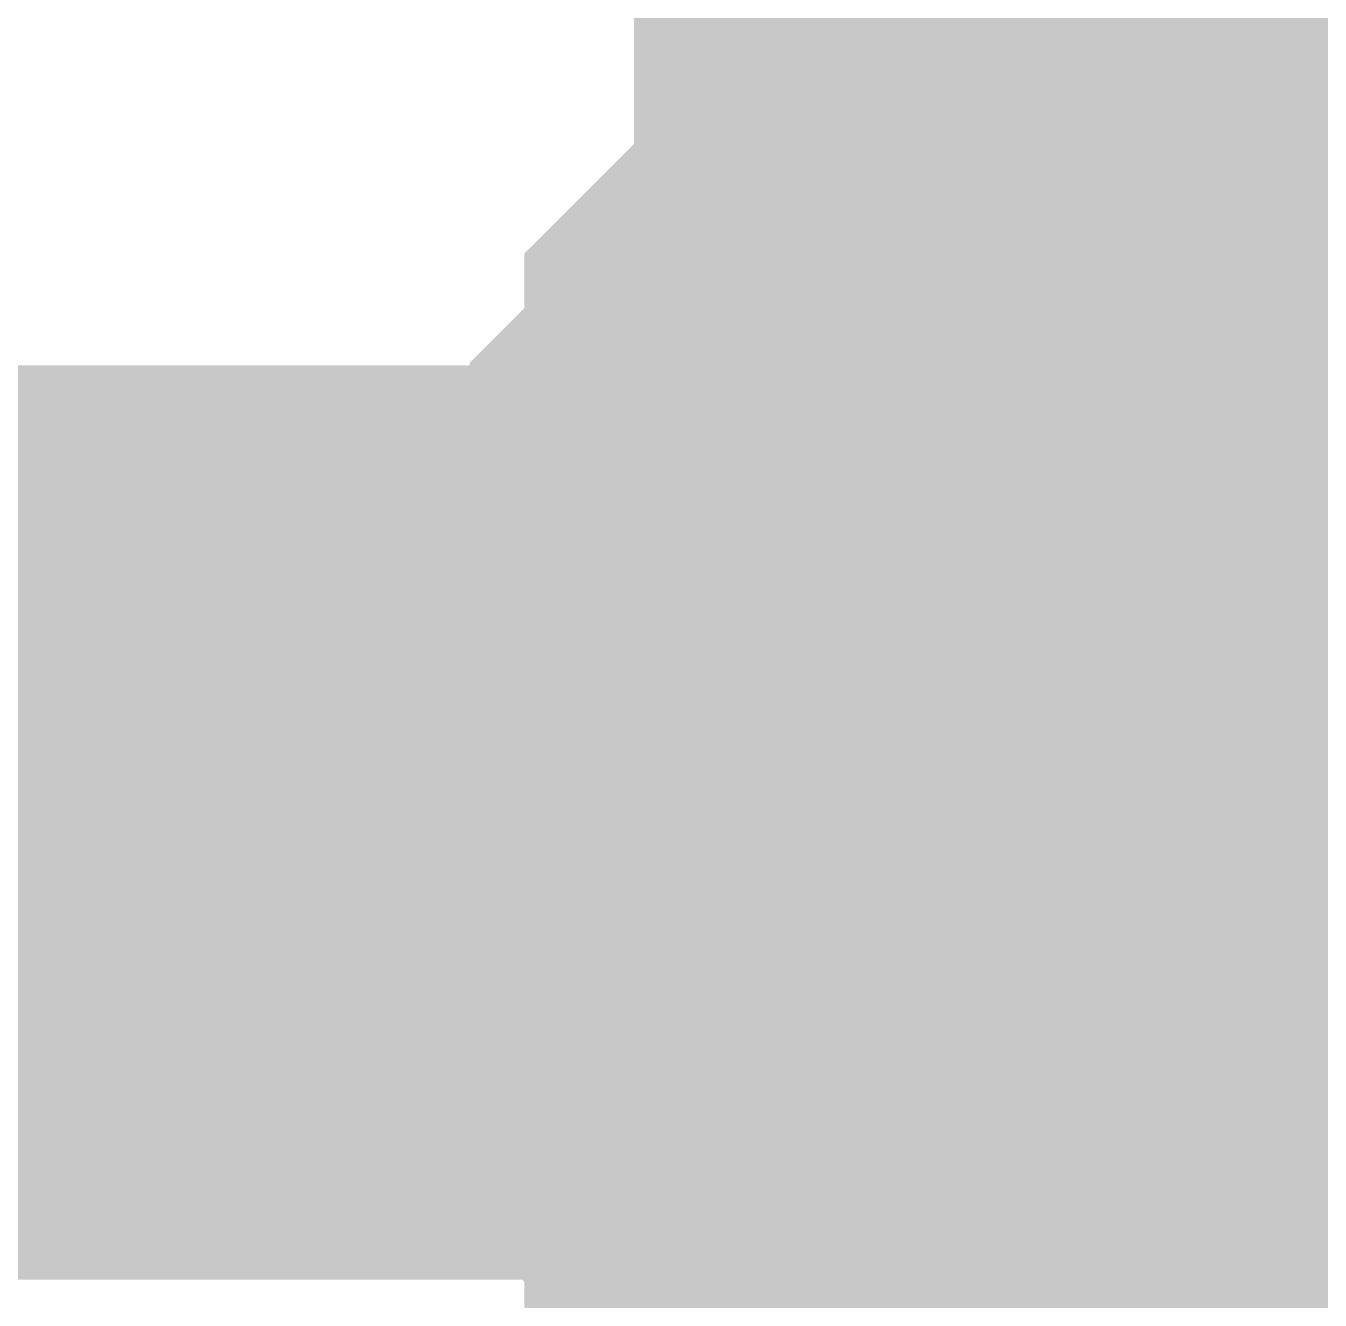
# Model space of a CAD drawing. Header units: inches. Extents: x 0 to 841, y 0 to 594.
# Drawn here: x 786.274 to 787.334, y 257.081 to 258.125 of the extents above; entities that cross this region are included whole.
import ezdxf

# ---------------------------------------------------------------- set-up
doc = ezdxf.new("R2010")
doc.units = ezdxf.units.IN
doc.layers.add('Sheet', color=255, linetype='Continuous')

msp = doc.modelspace()

# ---------------------------------------------------------------- linework, layer by layer
at = {"layer": 'Sheet'}
for points in [[(787.5055, 262.9968, 0.7493, 0.7493, 0), (787.5055, 257.4719, 0.7493, 0.7493, 0)], [(786.7419, 257.4719, 0.2997, 0.2997, 0), (786.7419, 257.5168, 0.2997, 0.2997, 0), (786.7419, 257.5617, 0.2997, 0.2997, 0), (786.7419, 257.6066, 0.2997, 0.2997, 0), (786.7419, 257.6515, 0.2997, 0.2997, 0), (786.7419, 257.6515, 0.2997, 0.2997, 0), (786.7869, 257.6965, 0.2997, 0.2997, 0), (786.7869, 257.7414, 0.2997, 0.2997, 0), (786.7869, 257.7863, 0.2997, 0.2997, 0), (786.8318, 257.8312, 0.2997, 0.2997, 0), (786.8318, 257.8312, 0.2997, 0.2997, 0), (786.8318, 257.8761, 0.2997, 0.2997, 0), (786.8767, 257.9211, 0.2997, 0.2997, 0), (786.8767, 257.9211, 0.2997, 0.2997, 0), (786.9216, 257.966, 0.2997, 0.2997, 0), (786.9216, 258.0109, 0.2997, 0.2997, 0), (786.9665, 258.0109, 0.2997, 0.2997, 0), (786.9665, 258.0558, 0.2997, 0.2997, 0), (787.0114, 258.0558, 0.2997, 0.2997, 0), (787.0563, 258.1007, 0.2997, 0.2997, 0), (787.0563, 258.1007, 0.2997, 0.2997, 0), (787.1013, 258.1456, 0.2997, 0.2997, 0), (787.1462, 258.1456, 0.2997, 0.2997, 0), (787.1462, 258.1456, 0.2997, 0.2997, 0), (787.1911, 258.1906, 0.2997, 0.2997, 0), (787.236, 258.1906, 0.2997, 0.2997, 0), (787.2809, 258.1906, 0.2997, 0.2997, 0), (787.3258, 258.2355, 0.2997, 0.2997, 0), (787.3258, 258.2355, 0.2997, 0.2997, 0), (787.3708, 258.2355, 0.2997, 0.2997, 0), (787.4157, 258.2355, 0.2997, 0.2997, 0), (787.4606, 258.2355, 0.2997, 0.2997, 0), (787.5055, 258.2355, 0.2997, 0.2997, 0)], [(786.7419, 257.4719, 0.2997, 0.2997, 0), (786.7419, 257.5168, 0.2997, 0.2997, 0), (786.7419, 257.5617, 0.2997, 0.2997, 0), (786.7419, 257.6066, 0.2997, 0.2997, 0), (786.7419, 257.6515, 0.2997, 0.2997, 0), (786.7419, 257.6515, 0.2997, 0.2997, 0), (786.7869, 257.6965, 0.2997, 0.2997, 0), (786.7869, 257.7414, 0.2997, 0.2997, 0), (786.7869, 257.7863, 0.2997, 0.2997, 0), (786.8318, 257.8312, 0.2997, 0.2997, 0), (786.8318, 257.8312, 0.2997, 0.2997, 0), (786.8318, 257.8761, 0.2997, 0.2997, 0), (786.8767, 257.9211, 0.2997, 0.2997, 0), (786.8767, 257.9211, 0.2997, 0.2997, 0), (786.9216, 257.966, 0.2997, 0.2997, 0), (786.9216, 258.0109, 0.2997, 0.2997, 0), (786.9665, 258.0109, 0.2997, 0.2997, 0), (786.9665, 258.0558, 0.2997, 0.2997, 0), (787.0114, 258.0558, 0.2997, 0.2997, 0), (787.0563, 258.1007, 0.2997, 0.2997, 0), (787.0563, 258.1007, 0.2997, 0.2997, 0), (787.1013, 258.1456, 0.2997, 0.2997, 0), (787.1462, 258.1456, 0.2997, 0.2997, 0), (787.1462, 258.1456, 0.2997, 0.2997, 0), (787.1911, 258.1906, 0.2997, 0.2997, 0), (787.236, 258.1906, 0.2997, 0.2997, 0), (787.2809, 258.1906, 0.2997, 0.2997, 0), (787.3258, 258.2355, 0.2997, 0.2997, 0), (787.3258, 258.2355, 0.2997, 0.2997, 0), (787.3708, 258.2355, 0.2997, 0.2997, 0), (787.4157, 258.2355, 0.2997, 0.2997, 0), (787.4606, 258.2355, 0.2997, 0.2997, 0), (787.5055, 258.2355, 0.2997, 0.2997, 0)], [(786.7419, 257.4719, 0.2997, 0.2997, 0), (786.7419, 257.5168, 0.2997, 0.2997, 0), (786.7419, 257.5617, 0.2997, 0.2997, 0), (786.7419, 257.6066, 0.2997, 0.2997, 0), (786.7419, 257.6515, 0.2997, 0.2997, 0), (786.7419, 257.6515, 0.2997, 0.2997, 0), (786.7869, 257.6965, 0.2997, 0.2997, 0), (786.7869, 257.7414, 0.2997, 0.2997, 0), (786.7869, 257.7863, 0.2997, 0.2997, 0), (786.8318, 257.8312, 0.2997, 0.2997, 0), (786.8318, 257.8312, 0.2997, 0.2997, 0), (786.8318, 257.8761, 0.2997, 0.2997, 0), (786.8767, 257.9211, 0.2997, 0.2997, 0), (786.8767, 257.9211, 0.2997, 0.2997, 0), (786.9216, 257.966, 0.2997, 0.2997, 0), (786.9216, 258.0109, 0.2997, 0.2997, 0), (786.9665, 258.0109, 0.2997, 0.2997, 0), (786.9665, 258.0558, 0.2997, 0.2997, 0), (787.0114, 258.0558, 0.2997, 0.2997, 0), (787.0563, 258.1007, 0.2997, 0.2997, 0), (787.0563, 258.1007, 0.2997, 0.2997, 0), (787.1013, 258.1456, 0.2997, 0.2997, 0), (787.1462, 258.1456, 0.2997, 0.2997, 0), (787.1462, 258.1456, 0.2997, 0.2997, 0), (787.1911, 258.1906, 0.2997, 0.2997, 0), (787.236, 258.1906, 0.2997, 0.2997, 0), (787.2809, 258.1906, 0.2997, 0.2997, 0), (787.3258, 258.2355, 0.2997, 0.2997, 0), (787.3258, 258.2355, 0.2997, 0.2997, 0), (787.3708, 258.2355, 0.2997, 0.2997, 0), (787.4157, 258.2355, 0.2997, 0.2997, 0), (787.4606, 258.2355, 0.2997, 0.2997, 0), (787.5055, 258.2355, 0.2997, 0.2997, 0)], [(786.7419, 257.4719, 0.2997, 0.2997, 0), (786.7419, 257.5168, 0.2997, 0.2997, 0), (786.7419, 257.5617, 0.2997, 0.2997, 0), (786.7419, 257.6066, 0.2997, 0.2997, 0), (786.7419, 257.6515, 0.2997, 0.2997, 0), (786.7419, 257.6515, 0.2997, 0.2997, 0), (786.7869, 257.6965, 0.2997, 0.2997, 0), (786.7869, 257.7414, 0.2997, 0.2997, 0), (786.7869, 257.7863, 0.2997, 0.2997, 0), (786.8318, 257.8312, 0.2997, 0.2997, 0), (786.8318, 257.8312, 0.2997, 0.2997, 0), (786.8318, 257.8761, 0.2997, 0.2997, 0), (786.8767, 257.9211, 0.2997, 0.2997, 0), (786.8767, 257.9211, 0.2997, 0.2997, 0), (786.9216, 257.966, 0.2997, 0.2997, 0), (786.9216, 258.0109, 0.2997, 0.2997, 0), (786.9665, 258.0109, 0.2997, 0.2997, 0), (786.9665, 258.0558, 0.2997, 0.2997, 0), (787.0114, 258.0558, 0.2997, 0.2997, 0), (787.0563, 258.1007, 0.2997, 0.2997, 0), (787.0563, 258.1007, 0.2997, 0.2997, 0), (787.1013, 258.1456, 0.2997, 0.2997, 0), (787.1462, 258.1456, 0.2997, 0.2997, 0), (787.1462, 258.1456, 0.2997, 0.2997, 0), (787.1911, 258.1906, 0.2997, 0.2997, 0), (787.236, 258.1906, 0.2997, 0.2997, 0), (787.2809, 258.1906, 0.2997, 0.2997, 0), (787.3258, 258.2355, 0.2997, 0.2997, 0), (787.3258, 258.2355, 0.2997, 0.2997, 0), (787.3708, 258.2355, 0.2997, 0.2997, 0), (787.4157, 258.2355, 0.2997, 0.2997, 0), (787.4606, 258.2355, 0.2997, 0.2997, 0), (787.5055, 258.2355, 0.2997, 0.2997, 0)], [(786.7419, 257.4719, 0.2997, 0.2997, 0), (786.7419, 257.5168, 0.2997, 0.2997, 0), (786.7419, 257.5617, 0.2997, 0.2997, 0), (786.7419, 257.6066, 0.2997, 0.2997, 0), (786.7419, 257.6515, 0.2997, 0.2997, 0), (786.7419, 257.6515, 0.2997, 0.2997, 0), (786.7869, 257.6965, 0.2997, 0.2997, 0), (786.7869, 257.7414, 0.2997, 0.2997, 0), (786.7869, 257.7863, 0.2997, 0.2997, 0), (786.8318, 257.8312, 0.2997, 0.2997, 0), (786.8318, 257.8312, 0.2997, 0.2997, 0), (786.8318, 257.8761, 0.2997, 0.2997, 0), (786.8767, 257.9211, 0.2997, 0.2997, 0), (786.8767, 257.9211, 0.2997, 0.2997, 0), (786.9216, 257.966, 0.2997, 0.2997, 0), (786.9216, 258.0109, 0.2997, 0.2997, 0), (786.9665, 258.0109, 0.2997, 0.2997, 0), (786.9665, 258.0558, 0.2997, 0.2997, 0), (787.0114, 258.0558, 0.2997, 0.2997, 0), (787.0563, 258.1007, 0.2997, 0.2997, 0), (787.0563, 258.1007, 0.2997, 0.2997, 0), (787.1013, 258.1456, 0.2997, 0.2997, 0), (787.1462, 258.1456, 0.2997, 0.2997, 0), (787.1462, 258.1456, 0.2997, 0.2997, 0), (787.1911, 258.1906, 0.2997, 0.2997, 0), (787.236, 258.1906, 0.2997, 0.2997, 0), (787.2809, 258.1906, 0.2997, 0.2997, 0), (787.3258, 258.2355, 0.2997, 0.2997, 0), (787.3258, 258.2355, 0.2997, 0.2997, 0), (787.3708, 258.2355, 0.2997, 0.2997, 0), (787.4157, 258.2355, 0.2997, 0.2997, 0), (787.4606, 258.2355, 0.2997, 0.2997, 0), (787.5055, 258.2355, 0.2997, 0.2997, 0)], [(786.7419, 257.4719, 0.2997, 0.2997, 0), (786.7419, 257.5168, 0.2997, 0.2997, 0), (786.7419, 257.5617, 0.2997, 0.2997, 0), (786.7419, 257.6066, 0.2997, 0.2997, 0), (786.7419, 257.6515, 0.2997, 0.2997, 0), (786.7419, 257.6515, 0.2997, 0.2997, 0), (786.7869, 257.6965, 0.2997, 0.2997, 0), (786.7869, 257.7414, 0.2997, 0.2997, 0), (786.7869, 257.7863, 0.2997, 0.2997, 0), (786.8318, 257.8312, 0.2997, 0.2997, 0), (786.8318, 257.8312, 0.2997, 0.2997, 0), (786.8318, 257.8761, 0.2997, 0.2997, 0), (786.8767, 257.9211, 0.2997, 0.2997, 0), (786.8767, 257.9211, 0.2997, 0.2997, 0), (786.9216, 257.966, 0.2997, 0.2997, 0), (786.9216, 258.0109, 0.2997, 0.2997, 0), (786.9665, 258.0109, 0.2997, 0.2997, 0), (786.9665, 258.0558, 0.2997, 0.2997, 0), (787.0114, 258.0558, 0.2997, 0.2997, 0), (787.0563, 258.1007, 0.2997, 0.2997, 0), (787.0563, 258.1007, 0.2997, 0.2997, 0), (787.1013, 258.1456, 0.2997, 0.2997, 0), (787.1462, 258.1456, 0.2997, 0.2997, 0), (787.1462, 258.1456, 0.2997, 0.2997, 0), (787.1911, 258.1906, 0.2997, 0.2997, 0), (787.236, 258.1906, 0.2997, 0.2997, 0), (787.2809, 258.1906, 0.2997, 0.2997, 0), (787.3258, 258.2355, 0.2997, 0.2997, 0), (787.3258, 258.2355, 0.2997, 0.2997, 0), (787.3708, 258.2355, 0.2997, 0.2997, 0), (787.4157, 258.2355, 0.2997, 0.2997, 0), (787.4606, 258.2355, 0.2997, 0.2997, 0), (787.5055, 258.2355, 0.2997, 0.2997, 0)], [(786.7419, 257.4719, 0.0991, 0.0991, 0), (786.7419, 257.5168, 0.0991, 0.0991, 0), (786.7419, 257.5617, 0.0991, 0.0991, 0), (786.7419, 257.6066, 0.0991, 0.0991, 0), (786.7419, 257.6515, 0.0991, 0.0991, 0), (786.7419, 257.6515, 0.0991, 0.0991, 0), (786.7869, 257.6965, 0.0991, 0.0991, 0), (786.7869, 257.7414, 0.0991, 0.0991, 0), (786.7869, 257.7863, 0.0991, 0.0991, 0), (786.8318, 257.8312, 0.0991, 0.0991, 0), (786.8318, 257.8312, 0.0991, 0.0991, 0), (786.8318, 257.8761, 0.0991, 0.0991, 0), (786.8767, 257.9211, 0.0991, 0.0991, 0), (786.8767, 257.9211, 0.0991, 0.0991, 0), (786.9216, 257.966, 0.0991, 0.0991, 0), (786.9216, 258.0109, 0.0991, 0.0991, 0), (786.9665, 258.0109, 0.0991, 0.0991, 0), (786.9665, 258.0558, 0.0991, 0.0991, 0), (787.0114, 258.0558, 0.0991, 0.0991, 0), (787.0563, 258.1007, 0.0991, 0.0991, 0), (787.0563, 258.1007, 0.0991, 0.0991, 0), (787.1013, 258.1456, 0.0991, 0.0991, 0), (787.1462, 258.1456, 0.0991, 0.0991, 0), (787.1462, 258.1456, 0.0991, 0.0991, 0), (787.1911, 258.1906, 0.0991, 0.0991, 0)], [(786.7419, 257.4719, 0.0991, 0.0991, 0), (786.7419, 257.5168, 0.0991, 0.0991, 0), (786.7419, 257.5617, 0.0991, 0.0991, 0), (786.7419, 257.6066, 0.0991, 0.0991, 0), (786.7419, 257.6515, 0.0991, 0.0991, 0), (786.7419, 257.6515, 0.0991, 0.0991, 0), (786.7869, 257.6965, 0.0991, 0.0991, 0), (786.7869, 257.7414, 0.0991, 0.0991, 0), (786.7869, 257.7863, 0.0991, 0.0991, 0), (786.8318, 257.8312, 0.0991, 0.0991, 0), (786.8318, 257.8312, 0.0991, 0.0991, 0), (786.8318, 257.8761, 0.0991, 0.0991, 0), (786.8767, 257.9211, 0.0991, 0.0991, 0), (786.8767, 257.9211, 0.0991, 0.0991, 0), (786.9216, 257.966, 0.0991, 0.0991, 0), (786.9216, 258.0109, 0.0991, 0.0991, 0), (786.9665, 258.0109, 0.0991, 0.0991, 0), (786.9665, 258.0558, 0.0991, 0.0991, 0), (787.0114, 258.0558, 0.0991, 0.0991, 0), (787.0563, 258.1007, 0.0991, 0.0991, 0), (787.0563, 258.1007, 0.0991, 0.0991, 0), (787.1013, 258.1456, 0.0991, 0.0991, 0), (787.1462, 258.1456, 0.0991, 0.0991, 0), (787.1462, 258.1456, 0.0991, 0.0991, 0), (787.1911, 258.1906, 0.0991, 0.0991, 0)], [(786.7419, 257.4719, 0.0991, 0.0991, 0), (786.7419, 257.5168, 0.0991, 0.0991, 0), (786.7419, 257.5617, 0.0991, 0.0991, 0), (786.7419, 257.6066, 0.0991, 0.0991, 0), (786.7419, 257.6515, 0.0991, 0.0991, 0), (786.7419, 257.6515, 0.0991, 0.0991, 0), (786.7869, 257.6965, 0.0991, 0.0991, 0), (786.7869, 257.7414, 0.0991, 0.0991, 0), (786.7869, 257.7863, 0.0991, 0.0991, 0), (786.8318, 257.8312, 0.0991, 0.0991, 0), (786.8318, 257.8312, 0.0991, 0.0991, 0), (786.8318, 257.8761, 0.0991, 0.0991, 0), (786.8767, 257.9211, 0.0991, 0.0991, 0), (786.8767, 257.9211, 0.0991, 0.0991, 0), (786.9216, 257.966, 0.0991, 0.0991, 0), (786.9216, 258.0109, 0.0991, 0.0991, 0), (786.9665, 258.0109, 0.0991, 0.0991, 0), (786.9665, 258.0558, 0.0991, 0.0991, 0), (787.0114, 258.0558, 0.0991, 0.0991, 0), (787.0563, 258.1007, 0.0991, 0.0991, 0), (787.0563, 258.1007, 0.0991, 0.0991, 0), (787.1013, 258.1456, 0.0991, 0.0991, 0), (787.1462, 258.1456, 0.0991, 0.0991, 0), (787.1462, 258.1456, 0.0991, 0.0991, 0), (787.1911, 258.1906, 0.0991, 0.0991, 0)], [(786.7419, 257.4719, 0.0991, 0.0991, 0), (786.7419, 257.5168, 0.0991, 0.0991, 0), (786.7419, 257.5617, 0.0991, 0.0991, 0), (786.7419, 257.6066, 0.0991, 0.0991, 0), (786.7419, 257.6515, 0.0991, 0.0991, 0), (786.7419, 257.6515, 0.0991, 0.0991, 0), (786.7869, 257.6965, 0.0991, 0.0991, 0), (786.7869, 257.7414, 0.0991, 0.0991, 0), (786.7869, 257.7863, 0.0991, 0.0991, 0), (786.8318, 257.8312, 0.0991, 0.0991, 0), (786.8318, 257.8312, 0.0991, 0.0991, 0), (786.8318, 257.8761, 0.0991, 0.0991, 0), (786.8767, 257.9211, 0.0991, 0.0991, 0), (786.8767, 257.9211, 0.0991, 0.0991, 0), (786.9216, 257.966, 0.0991, 0.0991, 0), (786.9216, 258.0109, 0.0991, 0.0991, 0), (786.9665, 258.0109, 0.0991, 0.0991, 0), (786.9665, 258.0558, 0.0991, 0.0991, 0), (787.0114, 258.0558, 0.0991, 0.0991, 0), (787.0563, 258.1007, 0.0991, 0.0991, 0), (787.0563, 258.1007, 0.0991, 0.0991, 0), (787.1013, 258.1456, 0.0991, 0.0991, 0), (787.1462, 258.1456, 0.0991, 0.0991, 0), (787.1462, 258.1456, 0.0991, 0.0991, 0), (787.1911, 258.1906, 0.0991, 0.0991, 0)], [(786.7419, 257.4719, 0.0991, 0.0991, 0), (786.7419, 257.5168, 0.0991, 0.0991, 0), (786.7419, 257.5617, 0.0991, 0.0991, 0), (786.7419, 257.6066, 0.0991, 0.0991, 0), (786.7419, 257.6515, 0.0991, 0.0991, 0), (786.7419, 257.6515, 0.0991, 0.0991, 0), (786.7869, 257.6965, 0.0991, 0.0991, 0), (786.7869, 257.7414, 0.0991, 0.0991, 0), (786.7869, 257.7863, 0.0991, 0.0991, 0), (786.8318, 257.8312, 0.0991, 0.0991, 0), (786.8318, 257.8312, 0.0991, 0.0991, 0), (786.8318, 257.8761, 0.0991, 0.0991, 0), (786.8767, 257.9211, 0.0991, 0.0991, 0), (786.8767, 257.9211, 0.0991, 0.0991, 0), (786.9216, 257.966, 0.0991, 0.0991, 0), (786.9216, 258.0109, 0.0991, 0.0991, 0), (786.9665, 258.0109, 0.0991, 0.0991, 0), (786.9665, 258.0558, 0.0991, 0.0991, 0), (787.0114, 258.0558, 0.0991, 0.0991, 0), (787.0563, 258.1007, 0.0991, 0.0991, 0), (787.0563, 258.1007, 0.0991, 0.0991, 0), (787.1013, 258.1456, 0.0991, 0.0991, 0), (787.1462, 258.1456, 0.0991, 0.0991, 0), (787.1462, 258.1456, 0.0991, 0.0991, 0), (787.1911, 258.1906, 0.0991, 0.0991, 0)], [(786.7419, 257.4719, 0.0991, 0.0991, 0), (786.7419, 257.5168, 0.0991, 0.0991, 0), (786.7419, 257.5617, 0.0991, 0.0991, 0), (786.7419, 257.6066, 0.0991, 0.0991, 0), (786.7419, 257.6515, 0.0991, 0.0991, 0), (786.7419, 257.6515, 0.0991, 0.0991, 0), (786.7869, 257.6965, 0.0991, 0.0991, 0), (786.7869, 257.7414, 0.0991, 0.0991, 0), (786.7869, 257.7863, 0.0991, 0.0991, 0), (786.8318, 257.8312, 0.0991, 0.0991, 0), (786.8318, 257.8312, 0.0991, 0.0991, 0), (786.8318, 257.8761, 0.0991, 0.0991, 0), (786.8767, 257.9211, 0.0991, 0.0991, 0), (786.8767, 257.9211, 0.0991, 0.0991, 0), (786.9216, 257.966, 0.0991, 0.0991, 0), (786.9216, 258.0109, 0.0991, 0.0991, 0), (786.9665, 258.0109, 0.0991, 0.0991, 0), (786.9665, 258.0558, 0.0991, 0.0991, 0), (787.0114, 258.0558, 0.0991, 0.0991, 0), (787.0563, 258.1007, 0.0991, 0.0991, 0), (787.0563, 258.1007, 0.0991, 0.0991, 0), (787.1013, 258.1456, 0.0991, 0.0991, 0), (787.1462, 258.1456, 0.0991, 0.0991, 0), (787.1462, 258.1456, 0.0991, 0.0991, 0), (787.1911, 258.1906, 0.0991, 0.0991, 0)], [(787.0114, 257.4719, 0.2997, 0.2997, 0), (787.0114, 257.5168, 0.2997, 0.2997, 0), (787.0114, 257.5168, 0.2997, 0.2997, 0), (787.0114, 257.5617, 0.2997, 0.2997, 0), (787.0114, 257.5617, 0.2997, 0.2997, 0), (787.0114, 257.6066, 0.2997, 0.2997, 0), (787.0563, 257.6066, 0.2997, 0.2997, 0), (787.0563, 257.6515, 0.2997, 0.2997, 0), (787.0563, 257.6515, 0.2997, 0.2997, 0), (787.0563, 257.6965, 0.2997, 0.2997, 0), (787.0563, 257.6965, 0.2997, 0.2997, 0), (787.1013, 257.7414, 0.2997, 0.2997, 0), (787.1013, 257.7414, 0.2997, 0.2997, 0), (787.1013, 257.7863, 0.2997, 0.2997, 0), (787.1462, 257.7863, 0.2997, 0.2997, 0), (787.1462, 257.7863, 0.2997, 0.2997, 0), (787.1462, 257.8312, 0.2997, 0.2997, 0), (787.1911, 257.8312, 0.2997, 0.2997, 0), (787.1911, 257.8312, 0.2997, 0.2997, 0), (787.1911, 257.8761, 0.2997, 0.2997, 0), (787.236, 257.8761, 0.2997, 0.2997, 0), (787.236, 257.8761, 0.2997, 0.2997, 0), (787.2809, 257.9211, 0.2997, 0.2997, 0), (787.2809, 257.9211, 0.2997, 0.2997, 0), (787.3258, 257.9211, 0.2997, 0.2997, 0), (787.3258, 257.9211, 0.2997, 0.2997, 0), (787.3708, 257.9211, 0.2997, 0.2997, 0), (787.3708, 257.966, 0.2997, 0.2997, 0), (787.4157, 257.966, 0.2997, 0.2997, 0), (787.4157, 257.966, 0.2997, 0.2997, 0), (787.4606, 257.966, 0.2997, 0.2997, 0), (787.4606, 257.966, 0.2997, 0.2997, 0), (787.5055, 257.966, 0.2997, 0.2997, 0)], [(787.0114, 257.4719, 0.2997, 0.2997, 0), (787.0114, 257.5168, 0.2997, 0.2997, 0), (787.0114, 257.5168, 0.2997, 0.2997, 0), (787.0114, 257.5617, 0.2997, 0.2997, 0), (787.0114, 257.5617, 0.2997, 0.2997, 0), (787.0114, 257.6066, 0.2997, 0.2997, 0), (787.0563, 257.6066, 0.2997, 0.2997, 0), (787.0563, 257.6515, 0.2997, 0.2997, 0), (787.0563, 257.6515, 0.2997, 0.2997, 0), (787.0563, 257.6965, 0.2997, 0.2997, 0), (787.0563, 257.6965, 0.2997, 0.2997, 0), (787.1013, 257.7414, 0.2997, 0.2997, 0), (787.1013, 257.7414, 0.2997, 0.2997, 0), (787.1013, 257.7863, 0.2997, 0.2997, 0), (787.1462, 257.7863, 0.2997, 0.2997, 0), (787.1462, 257.7863, 0.2997, 0.2997, 0), (787.1462, 257.8312, 0.2997, 0.2997, 0), (787.1911, 257.8312, 0.2997, 0.2997, 0), (787.1911, 257.8312, 0.2997, 0.2997, 0), (787.1911, 257.8761, 0.2997, 0.2997, 0), (787.236, 257.8761, 0.2997, 0.2997, 0), (787.236, 257.8761, 0.2997, 0.2997, 0), (787.2809, 257.9211, 0.2997, 0.2997, 0), (787.2809, 257.9211, 0.2997, 0.2997, 0), (787.3258, 257.9211, 0.2997, 0.2997, 0), (787.3258, 257.9211, 0.2997, 0.2997, 0), (787.3708, 257.9211, 0.2997, 0.2997, 0), (787.3708, 257.966, 0.2997, 0.2997, 0), (787.4157, 257.966, 0.2997, 0.2997, 0), (787.4157, 257.966, 0.2997, 0.2997, 0), (787.4606, 257.966, 0.2997, 0.2997, 0), (787.4606, 257.966, 0.2997, 0.2997, 0), (787.5055, 257.966, 0.2997, 0.2997, 0)], [(787.0114, 257.4719, 0.2997, 0.2997, 0), (787.0114, 257.5168, 0.2997, 0.2997, 0), (787.0114, 257.5168, 0.2997, 0.2997, 0), (787.0114, 257.5617, 0.2997, 0.2997, 0), (787.0114, 257.5617, 0.2997, 0.2997, 0), (787.0114, 257.6066, 0.2997, 0.2997, 0), (787.0563, 257.6066, 0.2997, 0.2997, 0), (787.0563, 257.6515, 0.2997, 0.2997, 0), (787.0563, 257.6515, 0.2997, 0.2997, 0), (787.0563, 257.6965, 0.2997, 0.2997, 0), (787.0563, 257.6965, 0.2997, 0.2997, 0), (787.1013, 257.7414, 0.2997, 0.2997, 0), (787.1013, 257.7414, 0.2997, 0.2997, 0), (787.1013, 257.7863, 0.2997, 0.2997, 0), (787.1462, 257.7863, 0.2997, 0.2997, 0), (787.1462, 257.7863, 0.2997, 0.2997, 0), (787.1462, 257.8312, 0.2997, 0.2997, 0), (787.1911, 257.8312, 0.2997, 0.2997, 0), (787.1911, 257.8312, 0.2997, 0.2997, 0), (787.1911, 257.8761, 0.2997, 0.2997, 0), (787.236, 257.8761, 0.2997, 0.2997, 0), (787.236, 257.8761, 0.2997, 0.2997, 0), (787.2809, 257.9211, 0.2997, 0.2997, 0), (787.2809, 257.9211, 0.2997, 0.2997, 0), (787.3258, 257.9211, 0.2997, 0.2997, 0), (787.3258, 257.9211, 0.2997, 0.2997, 0), (787.3708, 257.9211, 0.2997, 0.2997, 0), (787.3708, 257.966, 0.2997, 0.2997, 0), (787.4157, 257.966, 0.2997, 0.2997, 0), (787.4157, 257.966, 0.2997, 0.2997, 0), (787.4606, 257.966, 0.2997, 0.2997, 0), (787.4606, 257.966, 0.2997, 0.2997, 0), (787.5055, 257.966, 0.2997, 0.2997, 0)], [(787.0114, 257.4719, 0.2997, 0.2997, 0), (787.0114, 257.5168, 0.2997, 0.2997, 0), (787.0114, 257.5168, 0.2997, 0.2997, 0), (787.0114, 257.5617, 0.2997, 0.2997, 0), (787.0114, 257.5617, 0.2997, 0.2997, 0), (787.0114, 257.6066, 0.2997, 0.2997, 0), (787.0563, 257.6066, 0.2997, 0.2997, 0), (787.0563, 257.6515, 0.2997, 0.2997, 0), (787.0563, 257.6515, 0.2997, 0.2997, 0), (787.0563, 257.6965, 0.2997, 0.2997, 0), (787.0563, 257.6965, 0.2997, 0.2997, 0), (787.1013, 257.7414, 0.2997, 0.2997, 0), (787.1013, 257.7414, 0.2997, 0.2997, 0), (787.1013, 257.7863, 0.2997, 0.2997, 0), (787.1462, 257.7863, 0.2997, 0.2997, 0), (787.1462, 257.7863, 0.2997, 0.2997, 0), (787.1462, 257.8312, 0.2997, 0.2997, 0), (787.1911, 257.8312, 0.2997, 0.2997, 0), (787.1911, 257.8312, 0.2997, 0.2997, 0), (787.1911, 257.8761, 0.2997, 0.2997, 0), (787.236, 257.8761, 0.2997, 0.2997, 0), (787.236, 257.8761, 0.2997, 0.2997, 0), (787.2809, 257.9211, 0.2997, 0.2997, 0), (787.2809, 257.9211, 0.2997, 0.2997, 0), (787.3258, 257.9211, 0.2997, 0.2997, 0), (787.3258, 257.9211, 0.2997, 0.2997, 0), (787.3708, 257.9211, 0.2997, 0.2997, 0), (787.3708, 257.966, 0.2997, 0.2997, 0), (787.4157, 257.966, 0.2997, 0.2997, 0), (787.4157, 257.966, 0.2997, 0.2997, 0), (787.4606, 257.966, 0.2997, 0.2997, 0), (787.4606, 257.966, 0.2997, 0.2997, 0), (787.5055, 257.966, 0.2997, 0.2997, 0)], [(787.0114, 257.4719, 0.0991, 0.0991, 0), (787.0114, 257.5168, 0.0991, 0.0991, 0), (787.0114, 257.5168, 0.0991, 0.0991, 0), (787.0114, 257.5617, 0.0991, 0.0991, 0), (787.0114, 257.5617, 0.0991, 0.0991, 0), (787.0114, 257.6066, 0.0991, 0.0991, 0), (787.0563, 257.6066, 0.0991, 0.0991, 0), (787.0563, 257.6515, 0.0991, 0.0991, 0), (787.0563, 257.6515, 0.0991, 0.0991, 0), (787.0563, 257.6965, 0.0991, 0.0991, 0), (787.0563, 257.6965, 0.0991, 0.0991, 0), (787.1013, 257.7414, 0.0991, 0.0991, 0), (787.1013, 257.7414, 0.0991, 0.0991, 0), (787.1013, 257.7863, 0.0991, 0.0991, 0), (787.1462, 257.7863, 0.0991, 0.0991, 0), (787.1462, 257.7863, 0.0991, 0.0991, 0), (787.1462, 257.8312, 0.0991, 0.0991, 0), (787.1911, 257.8312, 0.0991, 0.0991, 0), (787.1911, 257.8312, 0.0991, 0.0991, 0), (787.1911, 257.8761, 0.0991, 0.0991, 0), (787.236, 257.8761, 0.0991, 0.0991, 0), (787.236, 257.8761, 0.0991, 0.0991, 0), (787.2809, 257.9211, 0.0991, 0.0991, 0), (787.2809, 257.9211, 0.0991, 0.0991, 0), (787.3258, 257.9211, 0.0991, 0.0991, 0), (787.3258, 257.9211, 0.0991, 0.0991, 0), (787.3708, 257.9211, 0.0991, 0.0991, 0), (787.3708, 257.966, 0.0991, 0.0991, 0), (787.4157, 257.966, 0.0991, 0.0991, 0)], [(787.0114, 257.4719, 0.0991, 0.0991, 0), (787.0114, 257.5168, 0.0991, 0.0991, 0), (787.0114, 257.5168, 0.0991, 0.0991, 0), (787.0114, 257.5617, 0.0991, 0.0991, 0), (787.0114, 257.5617, 0.0991, 0.0991, 0), (787.0114, 257.6066, 0.0991, 0.0991, 0), (787.0563, 257.6066, 0.0991, 0.0991, 0), (787.0563, 257.6515, 0.0991, 0.0991, 0), (787.0563, 257.6515, 0.0991, 0.0991, 0), (787.0563, 257.6965, 0.0991, 0.0991, 0), (787.0563, 257.6965, 0.0991, 0.0991, 0), (787.1013, 257.7414, 0.0991, 0.0991, 0), (787.1013, 257.7414, 0.0991, 0.0991, 0), (787.1013, 257.7863, 0.0991, 0.0991, 0), (787.1462, 257.7863, 0.0991, 0.0991, 0), (787.1462, 257.7863, 0.0991, 0.0991, 0), (787.1462, 257.8312, 0.0991, 0.0991, 0), (787.1911, 257.8312, 0.0991, 0.0991, 0), (787.1911, 257.8312, 0.0991, 0.0991, 0), (787.1911, 257.8761, 0.0991, 0.0991, 0), (787.236, 257.8761, 0.0991, 0.0991, 0), (787.236, 257.8761, 0.0991, 0.0991, 0), (787.2809, 257.9211, 0.0991, 0.0991, 0), (787.2809, 257.9211, 0.0991, 0.0991, 0), (787.3258, 257.9211, 0.0991, 0.0991, 0), (787.3258, 257.9211, 0.0991, 0.0991, 0), (787.3708, 257.9211, 0.0991, 0.0991, 0), (787.3708, 257.966, 0.0991, 0.0991, 0), (787.4157, 257.966, 0.0991, 0.0991, 0)], [(787.0114, 257.4719, 0.0991, 0.0991, 0), (787.0114, 257.5168, 0.0991, 0.0991, 0), (787.0114, 257.5168, 0.0991, 0.0991, 0), (787.0114, 257.5617, 0.0991, 0.0991, 0), (787.0114, 257.5617, 0.0991, 0.0991, 0), (787.0114, 257.6066, 0.0991, 0.0991, 0), (787.0563, 257.6066, 0.0991, 0.0991, 0), (787.0563, 257.6515, 0.0991, 0.0991, 0), (787.0563, 257.6515, 0.0991, 0.0991, 0), (787.0563, 257.6965, 0.0991, 0.0991, 0), (787.0563, 257.6965, 0.0991, 0.0991, 0), (787.1013, 257.7414, 0.0991, 0.0991, 0), (787.1013, 257.7414, 0.0991, 0.0991, 0), (787.1013, 257.7863, 0.0991, 0.0991, 0), (787.1462, 257.7863, 0.0991, 0.0991, 0), (787.1462, 257.7863, 0.0991, 0.0991, 0), (787.1462, 257.8312, 0.0991, 0.0991, 0), (787.1911, 257.8312, 0.0991, 0.0991, 0), (787.1911, 257.8312, 0.0991, 0.0991, 0), (787.1911, 257.8761, 0.0991, 0.0991, 0), (787.236, 257.8761, 0.0991, 0.0991, 0), (787.236, 257.8761, 0.0991, 0.0991, 0), (787.2809, 257.9211, 0.0991, 0.0991, 0), (787.2809, 257.9211, 0.0991, 0.0991, 0), (787.3258, 257.9211, 0.0991, 0.0991, 0), (787.3258, 257.9211, 0.0991, 0.0991, 0), (787.3708, 257.9211, 0.0991, 0.0991, 0), (787.3708, 257.966, 0.0991, 0.0991, 0), (787.4157, 257.966, 0.0991, 0.0991, 0)], [(787.0114, 257.4719, 0.0991, 0.0991, 0), (787.0114, 257.5168, 0.0991, 0.0991, 0), (787.0114, 257.5168, 0.0991, 0.0991, 0), (787.0114, 257.5617, 0.0991, 0.0991, 0), (787.0114, 257.5617, 0.0991, 0.0991, 0), (787.0114, 257.6066, 0.0991, 0.0991, 0), (787.0563, 257.6066, 0.0991, 0.0991, 0), (787.0563, 257.6515, 0.0991, 0.0991, 0), (787.0563, 257.6515, 0.0991, 0.0991, 0), (787.0563, 257.6965, 0.0991, 0.0991, 0), (787.0563, 257.6965, 0.0991, 0.0991, 0), (787.1013, 257.7414, 0.0991, 0.0991, 0), (787.1013, 257.7414, 0.0991, 0.0991, 0), (787.1013, 257.7863, 0.0991, 0.0991, 0), (787.1462, 257.7863, 0.0991, 0.0991, 0), (787.1462, 257.7863, 0.0991, 0.0991, 0), (787.1462, 257.8312, 0.0991, 0.0991, 0), (787.1911, 257.8312, 0.0991, 0.0991, 0), (787.1911, 257.8312, 0.0991, 0.0991, 0), (787.1911, 257.8761, 0.0991, 0.0991, 0), (787.236, 257.8761, 0.0991, 0.0991, 0), (787.236, 257.8761, 0.0991, 0.0991, 0), (787.2809, 257.9211, 0.0991, 0.0991, 0), (787.2809, 257.9211, 0.0991, 0.0991, 0), (787.3258, 257.9211, 0.0991, 0.0991, 0), (787.3258, 257.9211, 0.0991, 0.0991, 0), (787.3708, 257.9211, 0.0991, 0.0991, 0), (787.3708, 257.966, 0.0991, 0.0991, 0), (787.4157, 257.966, 0.0991, 0.0991, 0)], [(787.5055, 257.4719, 0.7493, 0.7493, 0), (750.001, 257.4719, 0.7493, 0.7493, 0)], [(787.5055, 257.4719, 0.7493, 0.7493, 0), (787.5055, 251.9918, 0.7493, 0.7493, 0)], [(787.5055, 257.4719, 0.7493, 0.7493, 0), (787.5055, 257.4719, 0.7493, 0.7493, 0), (792.4911, 257.4719, 0.7493, 0.7493, 0)], [(787.0114, 256.8879, 0.2997, 0.2997, 0), (786.9665, 256.9328, 0.2997, 0.2997, 0), (786.9665, 256.9328, 0.2997, 0.2997, 0), (786.9216, 256.9778, 0.2997, 0.2997, 0), (786.9216, 256.9778, 0.2997, 0.2997, 0), (786.8767, 257.0227, 0.2997, 0.2997, 0), (786.8767, 257.0676, 0.2997, 0.2997, 0), (786.8318, 257.0676, 0.2997, 0.2997, 0), (786.8318, 257.1125, 0.2997, 0.2997, 0), (786.8318, 257.1574, 0.2997, 0.2997, 0), (786.7869, 257.2024, 0.2997, 0.2997, 0), (786.7869, 257.2024, 0.2997, 0.2997, 0), (786.7869, 257.2473, 0.2997, 0.2997, 0), (786.7419, 257.2922, 0.2997, 0.2997, 0), (786.7419, 257.3371, 0.2997, 0.2997, 0), (786.7419, 257.382, 0.2997, 0.2997, 0), (786.7419, 257.382, 0.2997, 0.2997, 0), (786.7419, 257.427, 0.2997, 0.2997, 0), (786.7419, 257.4719, 0.2997, 0.2997, 0)], [(786.7419, 257.4719, 0.2997, 0.2997, 0), (786.7419, 257.4719, 0.2997, 0.2997, 0)], [(787.0114, 256.8879, 0.2997, 0.2997, 0), (786.9665, 256.9328, 0.2997, 0.2997, 0), (786.9665, 256.9328, 0.2997, 0.2997, 0), (786.9216, 256.9778, 0.2997, 0.2997, 0), (786.9216, 256.9778, 0.2997, 0.2997, 0), (786.8767, 257.0227, 0.2997, 0.2997, 0), (786.8767, 257.0676, 0.2997, 0.2997, 0), (786.8318, 257.0676, 0.2997, 0.2997, 0), (786.8318, 257.1125, 0.2997, 0.2997, 0), (786.8318, 257.1574, 0.2997, 0.2997, 0), (786.7869, 257.2024, 0.2997, 0.2997, 0), (786.7869, 257.2024, 0.2997, 0.2997, 0), (786.7869, 257.2473, 0.2997, 0.2997, 0), (786.7419, 257.2922, 0.2997, 0.2997, 0), (786.7419, 257.3371, 0.2997, 0.2997, 0), (786.7419, 257.382, 0.2997, 0.2997, 0), (786.7419, 257.382, 0.2997, 0.2997, 0), (786.7419, 257.427, 0.2997, 0.2997, 0), (786.7419, 257.4719, 0.2997, 0.2997, 0)], [(786.7419, 257.4719, 0.2997, 0.2997, 0), (786.7419, 257.4719, 0.2997, 0.2997, 0)], [(787.0114, 256.8879, 0.2997, 0.2997, 0), (786.9665, 256.9328, 0.2997, 0.2997, 0), (786.9665, 256.9328, 0.2997, 0.2997, 0), (786.9216, 256.9778, 0.2997, 0.2997, 0), (786.9216, 256.9778, 0.2997, 0.2997, 0), (786.8767, 257.0227, 0.2997, 0.2997, 0), (786.8767, 257.0676, 0.2997, 0.2997, 0), (786.8318, 257.0676, 0.2997, 0.2997, 0), (786.8318, 257.1125, 0.2997, 0.2997, 0), (786.8318, 257.1574, 0.2997, 0.2997, 0), (786.7869, 257.2024, 0.2997, 0.2997, 0), (786.7869, 257.2024, 0.2997, 0.2997, 0), (786.7869, 257.2473, 0.2997, 0.2997, 0), (786.7419, 257.2922, 0.2997, 0.2997, 0), (786.7419, 257.3371, 0.2997, 0.2997, 0), (786.7419, 257.382, 0.2997, 0.2997, 0), (786.7419, 257.382, 0.2997, 0.2997, 0), (786.7419, 257.427, 0.2997, 0.2997, 0), (786.7419, 257.4719, 0.2997, 0.2997, 0)], [(786.7419, 257.4719, 0.2997, 0.2997, 0), (786.7419, 257.4719, 0.2997, 0.2997, 0)], [(787.0114, 256.8879, 0.2997, 0.2997, 0), (786.9665, 256.9328, 0.2997, 0.2997, 0), (786.9665, 256.9328, 0.2997, 0.2997, 0), (786.9216, 256.9778, 0.2997, 0.2997, 0), (786.9216, 256.9778, 0.2997, 0.2997, 0), (786.8767, 257.0227, 0.2997, 0.2997, 0), (786.8767, 257.0676, 0.2997, 0.2997, 0), (786.8318, 257.0676, 0.2997, 0.2997, 0), (786.8318, 257.1125, 0.2997, 0.2997, 0), (786.8318, 257.1574, 0.2997, 0.2997, 0), (786.7869, 257.2024, 0.2997, 0.2997, 0), (786.7869, 257.2024, 0.2997, 0.2997, 0), (786.7869, 257.2473, 0.2997, 0.2997, 0), (786.7419, 257.2922, 0.2997, 0.2997, 0), (786.7419, 257.3371, 0.2997, 0.2997, 0), (786.7419, 257.382, 0.2997, 0.2997, 0), (786.7419, 257.382, 0.2997, 0.2997, 0), (786.7419, 257.427, 0.2997, 0.2997, 0), (786.7419, 257.4719, 0.2997, 0.2997, 0)], [(786.7419, 257.4719, 0.2997, 0.2997, 0), (786.7419, 257.4719, 0.2997, 0.2997, 0)], [(787.0114, 256.8879, 0.2997, 0.2997, 0), (786.9665, 256.9328, 0.2997, 0.2997, 0), (786.9665, 256.9328, 0.2997, 0.2997, 0), (786.9216, 256.9778, 0.2997, 0.2997, 0), (786.9216, 256.9778, 0.2997, 0.2997, 0), (786.8767, 257.0227, 0.2997, 0.2997, 0), (786.8767, 257.0676, 0.2997, 0.2997, 0), (786.8318, 257.0676, 0.2997, 0.2997, 0), (786.8318, 257.1125, 0.2997, 0.2997, 0), (786.8318, 257.1574, 0.2997, 0.2997, 0), (786.7869, 257.2024, 0.2997, 0.2997, 0), (786.7869, 257.2024, 0.2997, 0.2997, 0), (786.7869, 257.2473, 0.2997, 0.2997, 0), (786.7419, 257.2922, 0.2997, 0.2997, 0), (786.7419, 257.3371, 0.2997, 0.2997, 0), (786.7419, 257.382, 0.2997, 0.2997, 0), (786.7419, 257.382, 0.2997, 0.2997, 0), (786.7419, 257.427, 0.2997, 0.2997, 0), (786.7419, 257.4719, 0.2997, 0.2997, 0)], [(786.7419, 257.4719, 0.2997, 0.2997, 0), (786.7419, 257.4719, 0.2997, 0.2997, 0)], [(787.0114, 256.8879, 0.2997, 0.2997, 0), (786.9665, 256.9328, 0.2997, 0.2997, 0), (786.9665, 256.9328, 0.2997, 0.2997, 0), (786.9216, 256.9778, 0.2997, 0.2997, 0), (786.9216, 256.9778, 0.2997, 0.2997, 0), (786.8767, 257.0227, 0.2997, 0.2997, 0), (786.8767, 257.0676, 0.2997, 0.2997, 0), (786.8318, 257.0676, 0.2997, 0.2997, 0), (786.8318, 257.1125, 0.2997, 0.2997, 0), (786.8318, 257.1574, 0.2997, 0.2997, 0), (786.7869, 257.2024, 0.2997, 0.2997, 0), (786.7869, 257.2024, 0.2997, 0.2997, 0), (786.7869, 257.2473, 0.2997, 0.2997, 0), (786.7419, 257.2922, 0.2997, 0.2997, 0), (786.7419, 257.3371, 0.2997, 0.2997, 0), (786.7419, 257.382, 0.2997, 0.2997, 0), (786.7419, 257.382, 0.2997, 0.2997, 0), (786.7419, 257.427, 0.2997, 0.2997, 0), (786.7419, 257.4719, 0.2997, 0.2997, 0)], [(786.7419, 257.4719, 0.2997, 0.2997, 0), (786.7419, 257.4719, 0.2997, 0.2997, 0)], [(787.5055, 256.9778, 0.2997, 0.2997, 0), (787.4606, 256.9778, 0.2997, 0.2997, 0), (787.4606, 256.9778, 0.2997, 0.2997, 0), (787.4157, 256.9778, 0.2997, 0.2997, 0), (787.4157, 256.9778, 0.2997, 0.2997, 0), (787.3708, 256.9778, 0.2997, 0.2997, 0), (787.3708, 257.0227, 0.2997, 0.2997, 0), (787.3258, 257.0227, 0.2997, 0.2997, 0), (787.3258, 257.0227, 0.2997, 0.2997, 0), (787.2809, 257.0227, 0.2997, 0.2997, 0), (787.2809, 257.0227, 0.2997, 0.2997, 0), (787.236, 257.0676, 0.2997, 0.2997, 0), (787.236, 257.0676, 0.2997, 0.2997, 0), (787.1911, 257.0676, 0.2997, 0.2997, 0), (787.1911, 257.1125, 0.2997, 0.2997, 0), (787.1911, 257.1125, 0.2997, 0.2997, 0), (787.1462, 257.1125, 0.2997, 0.2997, 0), (787.1462, 257.1574, 0.2997, 0.2997, 0), (787.1462, 257.1574, 0.2997, 0.2997, 0), (787.1013, 257.1574, 0.2997, 0.2997, 0), (787.1013, 257.2024, 0.2997, 0.2997, 0), (787.1013, 257.2024, 0.2997, 0.2997, 0), (787.0563, 257.2473, 0.2997, 0.2997, 0), (787.0563, 257.2473, 0.2997, 0.2997, 0), (787.0563, 257.2922, 0.2997, 0.2997, 0), (787.0563, 257.2922, 0.2997, 0.2997, 0), (787.0563, 257.3371, 0.2997, 0.2997, 0), (787.0114, 257.3371, 0.2997, 0.2997, 0), (787.0114, 257.382, 0.2997, 0.2997, 0), (787.0114, 257.382, 0.2997, 0.2997, 0), (787.0114, 257.427, 0.2997, 0.2997, 0), (787.0114, 257.427, 0.2997, 0.2997, 0), (787.0114, 257.4719, 0.2997, 0.2997, 0)], [(787.0114, 257.4719, 0.2997, 0.2997, 0), (787.0114, 257.4719, 0.2997, 0.2997, 0)], [(787.5055, 256.9778, 0.2997, 0.2997, 0), (787.4606, 256.9778, 0.2997, 0.2997, 0), (787.4606, 256.9778, 0.2997, 0.2997, 0), (787.4157, 256.9778, 0.2997, 0.2997, 0), (787.4157, 256.9778, 0.2997, 0.2997, 0), (787.3708, 256.9778, 0.2997, 0.2997, 0), (787.3708, 257.0227, 0.2997, 0.2997, 0), (787.3258, 257.0227, 0.2997, 0.2997, 0), (787.3258, 257.0227, 0.2997, 0.2997, 0), (787.2809, 257.0227, 0.2997, 0.2997, 0), (787.2809, 257.0227, 0.2997, 0.2997, 0), (787.236, 257.0676, 0.2997, 0.2997, 0), (787.236, 257.0676, 0.2997, 0.2997, 0), (787.1911, 257.0676, 0.2997, 0.2997, 0), (787.1911, 257.1125, 0.2997, 0.2997, 0), (787.1911, 257.1125, 0.2997, 0.2997, 0), (787.1462, 257.1125, 0.2997, 0.2997, 0), (787.1462, 257.1574, 0.2997, 0.2997, 0), (787.1462, 257.1574, 0.2997, 0.2997, 0), (787.1013, 257.1574, 0.2997, 0.2997, 0), (787.1013, 257.2024, 0.2997, 0.2997, 0), (787.1013, 257.2024, 0.2997, 0.2997, 0), (787.0563, 257.2473, 0.2997, 0.2997, 0), (787.0563, 257.2473, 0.2997, 0.2997, 0), (787.0563, 257.2922, 0.2997, 0.2997, 0), (787.0563, 257.2922, 0.2997, 0.2997, 0), (787.0563, 257.3371, 0.2997, 0.2997, 0), (787.0114, 257.3371, 0.2997, 0.2997, 0), (787.0114, 257.382, 0.2997, 0.2997, 0), (787.0114, 257.382, 0.2997, 0.2997, 0), (787.0114, 257.427, 0.2997, 0.2997, 0), (787.0114, 257.427, 0.2997, 0.2997, 0), (787.0114, 257.4719, 0.2997, 0.2997, 0)], [(787.0114, 257.4719, 0.2997, 0.2997, 0), (787.0114, 257.4719, 0.2997, 0.2997, 0)], [(787.5055, 256.9778, 0.2997, 0.2997, 0), (787.4606, 256.9778, 0.2997, 0.2997, 0), (787.4606, 256.9778, 0.2997, 0.2997, 0), (787.4157, 256.9778, 0.2997, 0.2997, 0), (787.4157, 256.9778, 0.2997, 0.2997, 0), (787.3708, 256.9778, 0.2997, 0.2997, 0), (787.3708, 257.0227, 0.2997, 0.2997, 0), (787.3258, 257.0227, 0.2997, 0.2997, 0), (787.3258, 257.0227, 0.2997, 0.2997, 0), (787.2809, 257.0227, 0.2997, 0.2997, 0), (787.2809, 257.0227, 0.2997, 0.2997, 0), (787.236, 257.0676, 0.2997, 0.2997, 0), (787.236, 257.0676, 0.2997, 0.2997, 0), (787.1911, 257.0676, 0.2997, 0.2997, 0), (787.1911, 257.1125, 0.2997, 0.2997, 0), (787.1911, 257.1125, 0.2997, 0.2997, 0), (787.1462, 257.1125, 0.2997, 0.2997, 0), (787.1462, 257.1574, 0.2997, 0.2997, 0), (787.1462, 257.1574, 0.2997, 0.2997, 0), (787.1013, 257.1574, 0.2997, 0.2997, 0), (787.1013, 257.2024, 0.2997, 0.2997, 0), (787.1013, 257.2024, 0.2997, 0.2997, 0), (787.0563, 257.2473, 0.2997, 0.2997, 0), (787.0563, 257.2473, 0.2997, 0.2997, 0), (787.0563, 257.2922, 0.2997, 0.2997, 0), (787.0563, 257.2922, 0.2997, 0.2997, 0), (787.0563, 257.3371, 0.2997, 0.2997, 0), (787.0114, 257.3371, 0.2997, 0.2997, 0), (787.0114, 257.382, 0.2997, 0.2997, 0), (787.0114, 257.382, 0.2997, 0.2997, 0), (787.0114, 257.427, 0.2997, 0.2997, 0), (787.0114, 257.427, 0.2997, 0.2997, 0), (787.0114, 257.4719, 0.2997, 0.2997, 0)], [(787.0114, 257.4719, 0.2997, 0.2997, 0), (787.0114, 257.4719, 0.2997, 0.2997, 0)], [(787.5055, 256.9778, 0.2997, 0.2997, 0), (787.4606, 256.9778, 0.2997, 0.2997, 0), (787.4606, 256.9778, 0.2997, 0.2997, 0), (787.4157, 256.9778, 0.2997, 0.2997, 0), (787.4157, 256.9778, 0.2997, 0.2997, 0), (787.3708, 256.9778, 0.2997, 0.2997, 0), (787.3708, 257.0227, 0.2997, 0.2997, 0), (787.3258, 257.0227, 0.2997, 0.2997, 0), (787.3258, 257.0227, 0.2997, 0.2997, 0), (787.2809, 257.0227, 0.2997, 0.2997, 0), (787.2809, 257.0227, 0.2997, 0.2997, 0), (787.236, 257.0676, 0.2997, 0.2997, 0), (787.236, 257.0676, 0.2997, 0.2997, 0), (787.1911, 257.0676, 0.2997, 0.2997, 0), (787.1911, 257.1125, 0.2997, 0.2997, 0), (787.1911, 257.1125, 0.2997, 0.2997, 0), (787.1462, 257.1125, 0.2997, 0.2997, 0), (787.1462, 257.1574, 0.2997, 0.2997, 0), (787.1462, 257.1574, 0.2997, 0.2997, 0), (787.1013, 257.1574, 0.2997, 0.2997, 0), (787.1013, 257.2024, 0.2997, 0.2997, 0), (787.1013, 257.2024, 0.2997, 0.2997, 0), (787.0563, 257.2473, 0.2997, 0.2997, 0), (787.0563, 257.2473, 0.2997, 0.2997, 0), (787.0563, 257.2922, 0.2997, 0.2997, 0), (787.0563, 257.2922, 0.2997, 0.2997, 0), (787.0563, 257.3371, 0.2997, 0.2997, 0), (787.0114, 257.3371, 0.2997, 0.2997, 0), (787.0114, 257.382, 0.2997, 0.2997, 0), (787.0114, 257.382, 0.2997, 0.2997, 0), (787.0114, 257.427, 0.2997, 0.2997, 0), (787.0114, 257.427, 0.2997, 0.2997, 0), (787.0114, 257.4719, 0.2997, 0.2997, 0)], [(787.0114, 257.4719, 0.2997, 0.2997, 0), (787.0114, 257.4719, 0.2997, 0.2997, 0)], [(786.8767, 257.0227, 0.0991, 0.0991, 0), (786.8767, 257.0676, 0.0991, 0.0991, 0), (786.8318, 257.0676, 0.0991, 0.0991, 0), (786.8318, 257.1125, 0.0991, 0.0991, 0), (786.8318, 257.1574, 0.0991, 0.0991, 0), (786.7869, 257.2024, 0.0991, 0.0991, 0), (786.7869, 257.2024, 0.0991, 0.0991, 0), (786.7869, 257.2473, 0.0991, 0.0991, 0), (786.7419, 257.2922, 0.0991, 0.0991, 0), (786.7419, 257.3371, 0.0991, 0.0991, 0), (786.7419, 257.382, 0.0991, 0.0991, 0), (786.7419, 257.382, 0.0991, 0.0991, 0), (786.7419, 257.427, 0.0991, 0.0991, 0), (786.7419, 257.4719, 0.0991, 0.0991, 0)], [(786.7419, 257.4719, 0.0991, 0.0991, 0), (786.7419, 257.4719, 0.0991, 0.0991, 0)], [(786.8767, 257.0227, 0.0991, 0.0991, 0), (786.8767, 257.0676, 0.0991, 0.0991, 0), (786.8318, 257.0676, 0.0991, 0.0991, 0), (786.8318, 257.1125, 0.0991, 0.0991, 0), (786.8318, 257.1574, 0.0991, 0.0991, 0), (786.7869, 257.2024, 0.0991, 0.0991, 0), (786.7869, 257.2024, 0.0991, 0.0991, 0), (786.7869, 257.2473, 0.0991, 0.0991, 0), (786.7419, 257.2922, 0.0991, 0.0991, 0), (786.7419, 257.3371, 0.0991, 0.0991, 0), (786.7419, 257.382, 0.0991, 0.0991, 0), (786.7419, 257.382, 0.0991, 0.0991, 0), (786.7419, 257.427, 0.0991, 0.0991, 0), (786.7419, 257.4719, 0.0991, 0.0991, 0)], [(786.7419, 257.4719, 0.0991, 0.0991, 0), (786.7419, 257.4719, 0.0991, 0.0991, 0)], [(786.8767, 257.0227, 0.0991, 0.0991, 0), (786.8767, 257.0676, 0.0991, 0.0991, 0), (786.8318, 257.0676, 0.0991, 0.0991, 0), (786.8318, 257.1125, 0.0991, 0.0991, 0), (786.8318, 257.1574, 0.0991, 0.0991, 0), (786.7869, 257.2024, 0.0991, 0.0991, 0), (786.7869, 257.2024, 0.0991, 0.0991, 0), (786.7869, 257.2473, 0.0991, 0.0991, 0), (786.7419, 257.2922, 0.0991, 0.0991, 0), (786.7419, 257.3371, 0.0991, 0.0991, 0), (786.7419, 257.382, 0.0991, 0.0991, 0), (786.7419, 257.382, 0.0991, 0.0991, 0), (786.7419, 257.427, 0.0991, 0.0991, 0), (786.7419, 257.4719, 0.0991, 0.0991, 0)], [(786.7419, 257.4719, 0.0991, 0.0991, 0), (786.7419, 257.4719, 0.0991, 0.0991, 0)], [(786.8767, 257.0227, 0.0991, 0.0991, 0), (786.8767, 257.0676, 0.0991, 0.0991, 0), (786.8318, 257.0676, 0.0991, 0.0991, 0), (786.8318, 257.1125, 0.0991, 0.0991, 0), (786.8318, 257.1574, 0.0991, 0.0991, 0), (786.7869, 257.2024, 0.0991, 0.0991, 0), (786.7869, 257.2024, 0.0991, 0.0991, 0), (786.7869, 257.2473, 0.0991, 0.0991, 0), (786.7419, 257.2922, 0.0991, 0.0991, 0), (786.7419, 257.3371, 0.0991, 0.0991, 0), (786.7419, 257.382, 0.0991, 0.0991, 0), (786.7419, 257.382, 0.0991, 0.0991, 0), (786.7419, 257.427, 0.0991, 0.0991, 0), (786.7419, 257.4719, 0.0991, 0.0991, 0)], [(786.7419, 257.4719, 0.0991, 0.0991, 0), (786.7419, 257.4719, 0.0991, 0.0991, 0)], [(786.8767, 257.0227, 0.0991, 0.0991, 0), (786.8767, 257.0676, 0.0991, 0.0991, 0), (786.8318, 257.0676, 0.0991, 0.0991, 0), (786.8318, 257.1125, 0.0991, 0.0991, 0), (786.8318, 257.1574, 0.0991, 0.0991, 0), (786.7869, 257.2024, 0.0991, 0.0991, 0), (786.7869, 257.2024, 0.0991, 0.0991, 0), (786.7869, 257.2473, 0.0991, 0.0991, 0), (786.7419, 257.2922, 0.0991, 0.0991, 0), (786.7419, 257.3371, 0.0991, 0.0991, 0), (786.7419, 257.382, 0.0991, 0.0991, 0), (786.7419, 257.382, 0.0991, 0.0991, 0), (786.7419, 257.427, 0.0991, 0.0991, 0), (786.7419, 257.4719, 0.0991, 0.0991, 0)], [(786.7419, 257.4719, 0.0991, 0.0991, 0), (786.7419, 257.4719, 0.0991, 0.0991, 0)], [(786.8767, 257.0227, 0.0991, 0.0991, 0), (786.8767, 257.0676, 0.0991, 0.0991, 0), (786.8318, 257.0676, 0.0991, 0.0991, 0), (786.8318, 257.1125, 0.0991, 0.0991, 0), (786.8318, 257.1574, 0.0991, 0.0991, 0), (786.7869, 257.2024, 0.0991, 0.0991, 0), (786.7869, 257.2024, 0.0991, 0.0991, 0), (786.7869, 257.2473, 0.0991, 0.0991, 0), (786.7419, 257.2922, 0.0991, 0.0991, 0), (786.7419, 257.3371, 0.0991, 0.0991, 0), (786.7419, 257.382, 0.0991, 0.0991, 0), (786.7419, 257.382, 0.0991, 0.0991, 0), (786.7419, 257.427, 0.0991, 0.0991, 0), (786.7419, 257.4719, 0.0991, 0.0991, 0)], [(786.7419, 257.4719, 0.0991, 0.0991, 0), (786.7419, 257.4719, 0.0991, 0.0991, 0)], [(787.2809, 257.0227, 0.0991, 0.0991, 0), (787.236, 257.0676, 0.0991, 0.0991, 0), (787.236, 257.0676, 0.0991, 0.0991, 0), (787.1911, 257.0676, 0.0991, 0.0991, 0), (787.1911, 257.1125, 0.0991, 0.0991, 0), (787.1911, 257.1125, 0.0991, 0.0991, 0), (787.1462, 257.1125, 0.0991, 0.0991, 0), (787.1462, 257.1574, 0.0991, 0.0991, 0), (787.1462, 257.1574, 0.0991, 0.0991, 0), (787.1013, 257.1574, 0.0991, 0.0991, 0), (787.1013, 257.2024, 0.0991, 0.0991, 0), (787.1013, 257.2024, 0.0991, 0.0991, 0), (787.0563, 257.2473, 0.0991, 0.0991, 0), (787.0563, 257.2473, 0.0991, 0.0991, 0), (787.0563, 257.2922, 0.0991, 0.0991, 0), (787.0563, 257.2922, 0.0991, 0.0991, 0), (787.0563, 257.3371, 0.0991, 0.0991, 0), (787.0114, 257.3371, 0.0991, 0.0991, 0), (787.0114, 257.382, 0.0991, 0.0991, 0), (787.0114, 257.382, 0.0991, 0.0991, 0), (787.0114, 257.427, 0.0991, 0.0991, 0), (787.0114, 257.427, 0.0991, 0.0991, 0), (787.0114, 257.4719, 0.0991, 0.0991, 0)], [(787.0114, 257.4719, 0.0991, 0.0991, 0), (787.0114, 257.4719, 0.0991, 0.0991, 0)], [(787.2809, 257.0227, 0.0991, 0.0991, 0), (787.236, 257.0676, 0.0991, 0.0991, 0), (787.236, 257.0676, 0.0991, 0.0991, 0), (787.1911, 257.0676, 0.0991, 0.0991, 0), (787.1911, 257.1125, 0.0991, 0.0991, 0), (787.1911, 257.1125, 0.0991, 0.0991, 0), (787.1462, 257.1125, 0.0991, 0.0991, 0), (787.1462, 257.1574, 0.0991, 0.0991, 0), (787.1462, 257.1574, 0.0991, 0.0991, 0), (787.1013, 257.1574, 0.0991, 0.0991, 0), (787.1013, 257.2024, 0.0991, 0.0991, 0), (787.1013, 257.2024, 0.0991, 0.0991, 0), (787.0563, 257.2473, 0.0991, 0.0991, 0), (787.0563, 257.2473, 0.0991, 0.0991, 0), (787.0563, 257.2922, 0.0991, 0.0991, 0), (787.0563, 257.2922, 0.0991, 0.0991, 0), (787.0563, 257.3371, 0.0991, 0.0991, 0), (787.0114, 257.3371, 0.0991, 0.0991, 0), (787.0114, 257.382, 0.0991, 0.0991, 0), (787.0114, 257.382, 0.0991, 0.0991, 0), (787.0114, 257.427, 0.0991, 0.0991, 0), (787.0114, 257.427, 0.0991, 0.0991, 0), (787.0114, 257.4719, 0.0991, 0.0991, 0)], [(787.0114, 257.4719, 0.0991, 0.0991, 0), (787.0114, 257.4719, 0.0991, 0.0991, 0)], [(787.2809, 257.0227, 0.0991, 0.0991, 0), (787.236, 257.0676, 0.0991, 0.0991, 0), (787.236, 257.0676, 0.0991, 0.0991, 0), (787.1911, 257.0676, 0.0991, 0.0991, 0), (787.1911, 257.1125, 0.0991, 0.0991, 0), (787.1911, 257.1125, 0.0991, 0.0991, 0), (787.1462, 257.1125, 0.0991, 0.0991, 0), (787.1462, 257.1574, 0.0991, 0.0991, 0), (787.1462, 257.1574, 0.0991, 0.0991, 0), (787.1013, 257.1574, 0.0991, 0.0991, 0), (787.1013, 257.2024, 0.0991, 0.0991, 0), (787.1013, 257.2024, 0.0991, 0.0991, 0), (787.0563, 257.2473, 0.0991, 0.0991, 0), (787.0563, 257.2473, 0.0991, 0.0991, 0), (787.0563, 257.2922, 0.0991, 0.0991, 0), (787.0563, 257.2922, 0.0991, 0.0991, 0), (787.0563, 257.3371, 0.0991, 0.0991, 0), (787.0114, 257.3371, 0.0991, 0.0991, 0), (787.0114, 257.382, 0.0991, 0.0991, 0), (787.0114, 257.382, 0.0991, 0.0991, 0), (787.0114, 257.427, 0.0991, 0.0991, 0), (787.0114, 257.427, 0.0991, 0.0991, 0), (787.0114, 257.4719, 0.0991, 0.0991, 0)], [(787.0114, 257.4719, 0.0991, 0.0991, 0), (787.0114, 257.4719, 0.0991, 0.0991, 0)], [(787.2809, 257.0227, 0.0991, 0.0991, 0), (787.236, 257.0676, 0.0991, 0.0991, 0), (787.236, 257.0676, 0.0991, 0.0991, 0), (787.1911, 257.0676, 0.0991, 0.0991, 0), (787.1911, 257.1125, 0.0991, 0.0991, 0), (787.1911, 257.1125, 0.0991, 0.0991, 0), (787.1462, 257.1125, 0.0991, 0.0991, 0), (787.1462, 257.1574, 0.0991, 0.0991, 0), (787.1462, 257.1574, 0.0991, 0.0991, 0), (787.1013, 257.1574, 0.0991, 0.0991, 0), (787.1013, 257.2024, 0.0991, 0.0991, 0), (787.1013, 257.2024, 0.0991, 0.0991, 0), (787.0563, 257.2473, 0.0991, 0.0991, 0), (787.0563, 257.2473, 0.0991, 0.0991, 0), (787.0563, 257.2922, 0.0991, 0.0991, 0), (787.0563, 257.2922, 0.0991, 0.0991, 0), (787.0563, 257.3371, 0.0991, 0.0991, 0), (787.0114, 257.3371, 0.0991, 0.0991, 0), (787.0114, 257.382, 0.0991, 0.0991, 0), (787.0114, 257.382, 0.0991, 0.0991, 0), (787.0114, 257.427, 0.0991, 0.0991, 0), (787.0114, 257.427, 0.0991, 0.0991, 0), (787.0114, 257.4719, 0.0991, 0.0991, 0)], [(787.0114, 257.4719, 0.0991, 0.0991, 0), (787.0114, 257.4719, 0.0991, 0.0991, 0)]]:
    msp.add_lwpolyline(points, format="xyseb", dxfattribs=at)
msp.add_lwpolyline([(787.2459, 257.4996, 0.508, 0.508, 1), (787.7539, 257.4996, 0.508, 0.508, 1)], format="xyseb", close=True, dxfattribs=at)

doc.saveas('drawing.dxf')
